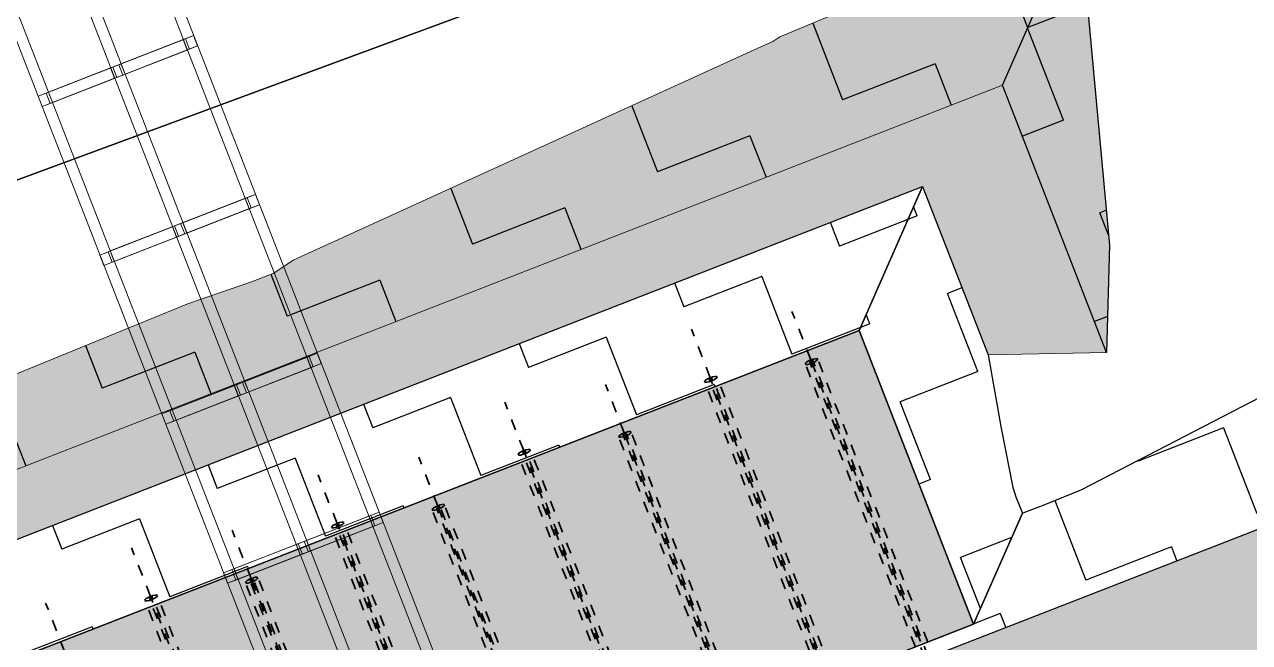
# Model space of a CAD drawing. Header units: metres. Extents: x 2688466 to 2688595, y 1221626 to 1221756.
# Drawn here: x 2688515.52 to 2688526.53, y 1221722.35 to 1221727.9 of the extents above; entities that cross this region are included whole.
import ezdxf

# ---------------------------------------------------------------- set-up
doc = ezdxf.new("R2010")
doc.units = ezdxf.units.M
doc.linetypes.add('AUSGEZOGEN', pattern=[0])
doc.linetypes.add('VERDECKT2_S2', pattern=[0.15, 0.1, -0.05])
for name, color, linetype, lineweight in [('Beton Ansicht', 7, 'AUSGEZOGEN', 35), ('Schnittbeschriftung', 7, 'AUSGEZOGEN', 50), ('Standard', 7, 'AUSGEZOGEN', 13), ('Text Decke', 7, 'AUSGEZOGEN', 25), ('Tiefbau Global', 250, 'AUSGEZOGEN', 35)]:
    doc.layers.add(name, color=color, linetype=linetype, lineweight=lineweight)

# ---------------------------------------------------------------- blocks, each defined once
blk = doc.blocks.new('Kran parametrisch_$F1')
at = {"layer": 'Standard', "color": 1, "linetype": 'AUSGEZOGEN', "lineweight": 18, "transparency": 33554687}
for points in [[(-0.75, -1), (-0.65, -1), (-0.65, 50), (-0.75, 50)], [(-0.65, -1), (-0.75, -1), (-0.75, 50), (-0.65, 50)], [(-0.75, -1), (-0.75, 50), (-0.75, 50), (-0.75, -1)], [(-0.65, 50), (-0.65, -1), (-0.65, -1), (-0.65, 50)], [(-0.05, -1), (0.05, -1), (0.05, 50), (-0.05, 50)], [(0.05, -1), (-0.05, -1), (-0.05, 50), (0.05, 50)], [(-0.05, -1), (-0.05, 50), (-0.05, 50), (-0.05, -1)], [(-0.05, -1), (0.05, -1), (0.05, 50), (-0.05, 50)], [(0.05, -1), (-0.05, -1), (-0.05, 50), (0.05, 50)], [(-0.05, -1), (-0.05, 50), (-0.05, 50), (-0.05, -1)], [(0.05, 50), (0.05, -1), (0.05, -1), (0.05, 50)], [(0.05, 50), (0.05, -1), (0.05, -1), (0.05, 50)], [(0.65, -1), (0.75, -1), (0.75, 50), (0.65, 50)], [(0.75, -1), (0.65, -1), (0.65, 50), (0.75, 50)], [(0.65, -1), (0.65, 50), (0.65, 50), (0.65, -1)], [(0.75, 50), (0.75, -1), (0.75, -1), (0.75, 50)], [(-0.75, 39.281), (-0.671, 39.281), (-0.671, 39.381), (-0.75, 39.381)], [(-0.05, 39.381), (-0.05, 39.281), (-0.75, 39.281), (-0.75, 39.381)], [(0.029, 39.381), (-0.05, 39.381), (-0.75, 39.381), (-0.671, 39.381)], [(0.029, 39.281), (0.029, 39.381), (-0.671, 39.381), (-0.671, 39.281)], [(-0.65, 39.281), (0.65, 39.281), (0.65, 39.381), (-0.65, 39.381)], [(0.65, 39.281), (-0.65, 39.281), (-0.65, 39.381), (0.65, 39.381)], [(-0.65, 39.381), (0.65, 39.381), (0.65, 39.381), (-0.65, 39.381)], [(-0.65, 39.281), (-0.65, 39.381), (-0.65, 39.381), (-0.65, 39.281)], [(0.029, 39.281), (-0.05, 39.281), (-0.05, 39.381), (0.029, 39.381)], [(0.05, 39.281), (-0.029, 39.281), (-0.029, 39.381), (0.05, 39.381)], [(0.671, 39.381), (0.75, 39.381), (0.05, 39.381), (-0.029, 39.381)], [(0.671, 39.281), (0.671, 39.381), (-0.029, 39.381), (-0.029, 39.281)], [(0.75, 39.381), (0.75, 39.281), (0.05, 39.281), (0.05, 39.381)], [(0.65, 39.381), (0.65, 39.281), (0.65, 39.281), (0.65, 39.381)], [(0.671, 39.281), (0.75, 39.281), (0.75, 39.381), (0.671, 39.381)], [(-0.05, 39.281), (0.029, 39.281), (-0.671, 39.281), (-0.75, 39.281)], [(0.65, 39.281), (-0.65, 39.281), (-0.65, 39.281), (0.65, 39.281)], [(0.75, 39.281), (0.671, 39.281), (-0.029, 39.281), (0.05, 39.281)], [(-0.75, 37.75), (-0.671, 37.75), (-0.671, 37.85), (-0.75, 37.85)], [(-0.05, 37.85), (-0.05, 37.75), (-0.75, 37.75), (-0.75, 37.85)], [(0.029, 37.85), (-0.05, 37.85), (-0.75, 37.85), (-0.671, 37.85)], [(0.029, 37.75), (0.029, 37.85), (-0.671, 37.85), (-0.671, 37.75)], [(-0.65, 37.75), (0.65, 37.75), (0.65, 37.85), (-0.65, 37.85)], [(0.65, 37.75), (-0.65, 37.75), (-0.65, 37.85), (0.65, 37.85)], [(-0.65, 37.85), (0.65, 37.85), (0.65, 37.85), (-0.65, 37.85)], [(-0.65, 37.75), (-0.65, 37.85), (-0.65, 37.85), (-0.65, 37.75)], [(0.029, 37.75), (-0.05, 37.75), (-0.05, 37.85), (0.029, 37.85)], [(0.05, 37.75), (-0.029, 37.75), (-0.029, 37.85), (0.05, 37.85)], [(0.671, 37.85), (0.75, 37.85), (0.05, 37.85), (-0.029, 37.85)], [(0.671, 37.75), (0.671, 37.85), (-0.029, 37.85), (-0.029, 37.75)], [(0.75, 37.85), (0.75, 37.75), (0.05, 37.75), (0.05, 37.85)], [(0.65, 37.85), (0.65, 37.75), (0.65, 37.75), (0.65, 37.85)], [(0.671, 37.75), (0.75, 37.75), (0.75, 37.85), (0.671, 37.85)], [(-0.05, 37.75), (0.029, 37.75), (-0.671, 37.75), (-0.75, 37.75)], [(0.65, 37.75), (-0.65, 37.75), (-0.65, 37.75), (0.65, 37.75)], [(0.75, 37.75), (0.671, 37.75), (-0.029, 37.75), (0.05, 37.75)], [(-0.75, 36.219), (-0.671, 36.219), (-0.671, 36.319), (-0.75, 36.319)], [(-0.05, 36.319), (-0.05, 36.219), (-0.75, 36.219), (-0.75, 36.319)], [(0.029, 36.319), (-0.05, 36.319), (-0.75, 36.319), (-0.671, 36.319)], [(-0.05, 36.219), (0.029, 36.219), (-0.671, 36.219), (-0.75, 36.219)], [(0.029, 36.219), (0.029, 36.319), (-0.671, 36.319), (-0.671, 36.219)], [(-0.65, 36.219), (0.65, 36.219), (0.65, 36.319), (-0.65, 36.319)], [(0.65, 36.219), (-0.65, 36.219), (-0.65, 36.319), (0.65, 36.319)], [(-0.65, 36.319), (0.65, 36.319), (0.65, 36.319), (-0.65, 36.319)], [(-0.65, 36.219), (-0.65, 36.319), (-0.65, 36.319), (-0.65, 36.219)], [(0.65, 36.219), (-0.65, 36.219), (-0.65, 36.219), (0.65, 36.219)], [(0.029, 36.219), (-0.05, 36.219), (-0.05, 36.319), (0.029, 36.319)], [(0.05, 36.219), (-0.029, 36.219), (-0.029, 36.319), (0.05, 36.319)], [(0.671, 36.319), (0.75, 36.319), (0.05, 36.319), (-0.029, 36.319)], [(0.671, 36.219), (0.671, 36.319), (-0.029, 36.319), (-0.029, 36.219)], [(0.75, 36.219), (0.671, 36.219), (-0.029, 36.219), (0.05, 36.219)], [(0.75, 36.319), (0.75, 36.219), (0.05, 36.219), (0.05, 36.319)], [(0.65, 36.319), (0.65, 36.219), (0.65, 36.219), (0.65, 36.319)], [(0.671, 36.219), (0.75, 36.219), (0.75, 36.319), (0.671, 36.319)], [(-0.75, 34.687), (-0.671, 34.687), (-0.671, 34.787), (-0.75, 34.787)], [(-0.05, 34.787), (-0.05, 34.687), (-0.75, 34.687), (-0.75, 34.787)], [(0.029, 34.787), (-0.05, 34.787), (-0.75, 34.787), (-0.671, 34.787)], [(0.029, 34.687), (0.029, 34.787), (-0.671, 34.787), (-0.671, 34.687)], [(-0.65, 34.687), (0.65, 34.687), (0.65, 34.787), (-0.65, 34.787)], [(0.65, 34.687), (-0.65, 34.687), (-0.65, 34.787), (0.65, 34.787)], [(-0.65, 34.787), (0.65, 34.787), (0.65, 34.787), (-0.65, 34.787)], [(-0.65, 34.687), (-0.65, 34.787), (-0.65, 34.787), (-0.65, 34.687)], [(0.029, 34.687), (-0.05, 34.687), (-0.05, 34.787), (0.029, 34.787)], [(0.05, 34.687), (-0.029, 34.687), (-0.029, 34.787), (0.05, 34.787)], [(0.671, 34.787), (0.75, 34.787), (0.05, 34.787), (-0.029, 34.787)], [(0.671, 34.687), (0.671, 34.787), (-0.029, 34.787), (-0.029, 34.687)], [(0.75, 34.787), (0.75, 34.687), (0.05, 34.687), (0.05, 34.787)], [(0.65, 34.787), (0.65, 34.687), (0.65, 34.687), (0.65, 34.787)], [(0.671, 34.687), (0.75, 34.687), (0.75, 34.787), (0.671, 34.787)], [(-0.05, 34.687), (0.029, 34.687), (-0.671, 34.687), (-0.75, 34.687)], [(0.65, 34.687), (-0.65, 34.687), (-0.65, 34.687), (0.65, 34.687)], [(0.75, 34.687), (0.671, 34.687), (-0.029, 34.687), (0.05, 34.687)]]:
    blk.add_lwpolyline(points, close=True, dxfattribs=at)

msp = doc.modelspace()

# ---------------------------------------------------------------- hatches: boundary and pattern name
at = {"layer": 'Standard', "linetype": 'AUSGEZOGEN', "lineweight": 13, "transparency": 33554559}
h = msp.add_hatch(color=7, dxfattribs=at)
h.set_gradient(color1=(240, 240, 180), color2=(240, 240, 180), one_color=1)
h.paths.add_polyline_path([(2688524.011, 1221728.504), (2688522.308, 1221727.789), (2688522.246, 1221727.749), (2688522.076, 1221727.672), (2688517.934, 1221725.783), (2688517.761, 1221725.669), (2688517.559, 1221725.59), (2688516.993, 1221725.396), (2688514.386, 1221724.33), (2688514.047, 1221724.209), (2688513.696, 1221724.228), (2688512.324, 1221723.744), (2688509.652, 1221722.658), (2688506.901, 1221721.458), (2688506.806, 1221721.418), (2688506.72, 1221721.384), (2688504.959, 1221720.697), (2688504.895, 1221720.666), (2688504.723, 1221720.595), (2688503.925, 1221720.259), (2688504.94, 1221719.813), (2688524.308, 1221727.357), (2688524.986, 1221728.899)], flags=0)
at = {"layer": 'Standard', "linetype": 'AUSGEZOGEN', "lineweight": 25, "transparency": 33554687}
h = msp.add_hatch(dxfattribs=at)
h.set_pattern_fill('MUSTER', scale=0.8925, angle=201.28, style=0, pattern_type=2)
h.set_pattern_definition([(201.28, (2688527.0285, 1221728.8439), (-0.507736, -1.15556), [0.8925, -0.8925]), (291.28, (2688527.0285, 1221728.8439), (1.15556, -0.507736), [0.8925, -0.8925])])
h.paths.add_polyline_path([(2688517.934, 1221725.783), (2688517.761, 1221725.669), (2688517.559, 1221725.59), (2688516.993, 1221725.396), (2688514.386, 1221724.33), (2688514.047, 1221724.209), (2688513.696, 1221724.228), (2688512.324, 1221723.744), (2688509.652, 1221722.658), (2688506.901, 1221721.458), (2688506.806, 1221721.418), (2688506.72, 1221721.384), (2688504.959, 1221720.697), (2688504.895, 1221720.666), (2688504.723, 1221720.595), (2688503.925, 1221720.259), (2688504.94, 1221719.813), (2688524.308, 1221727.357), (2688524.986, 1221728.899), (2688524.011, 1221728.504), (2688522.308, 1221727.789), (2688522.246, 1221727.749), (2688522.076, 1221727.672)], flags=0)
at = {"layer": 'Standard', "linetype": 'AUSGEZOGEN', "lineweight": 13, "transparency": 33554559}
h = msp.add_hatch(color=7, dxfattribs=at)
h.set_gradient(color1=(240, 240, 180), color2=(240, 240, 180), one_color=1)
h.paths.add_polyline_path([(2688524.308, 1221727.357), (2688525.243, 1221724.955), (2688525.271, 1221725.918), (2688525.001, 1221728.842), (2688524.986, 1221728.899)], flags=0)
at = {"layer": 'Standard', "linetype": 'AUSGEZOGEN', "lineweight": 25, "transparency": 33554687}
h = msp.add_hatch(dxfattribs=at)
h.set_pattern_fill('MUSTER', scale=0.8925, angle=111.28, style=0, pattern_type=2)
h.set_pattern_definition([(111.28, (2688525.7329, 1221732.1705), (-1.15556, 0.50774), [0.8925, -0.8925]), (201.28, (2688525.7329, 1221732.1705), (-0.50774, -1.15556), [0.8925, -0.8925])])
h.paths.add_polyline_path([(2688524.308, 1221727.357), (2688525.243, 1221724.955), (2688525.271, 1221725.918), (2688525.001, 1221728.842), (2688524.986, 1221728.899)], flags=0)
at = {"layer": 'Standard', "linetype": 'AUSGEZOGEN', "lineweight": 13, "transparency": 33554559}
h = msp.add_hatch(color=7, dxfattribs=at)
h.set_gradient(color1=(199, 199, 199), color2=(199, 199, 199), one_color=1)
h.paths.add_polyline_path([(2688510.357, 1221721.294), (2688523.589, 1221726.447), (2688524.179, 1221724.933), (2688525.243, 1221724.955), (2688524.308, 1221727.357), (2688504.94, 1221719.813), (2688505.157, 1221719.254), (2688506.088, 1221719.617), (2688506.088, 1221719.617), (2688509.496, 1221720.944), (2688510.362, 1221721.281)], flags=0)
at = {"layer": 'Standard', "linetype": 'AUSGEZOGEN', "lineweight": 25, "transparency": 33554687}
h = msp.add_hatch(dxfattribs=at)
h.set_pattern_fill('MUSTER', scale=0.75, angle=201.28, style=0, pattern_type=2)
h.set_pattern_definition([(201.28, (2688527.19066, 1221729.2129), (-0.42667, -0.971058), [0.75, -0.75]), (291.28, (2688527.19066, 1221729.2129), (0.971058, -0.42667), [0.75, -0.75])])
h.paths.add_polyline_path([(2688510.72, 1221720.362), (2688523.02, 1221725.152), (2688523.589, 1221726.447), (2688510.357, 1221721.294)], flags=0)
h = msp.add_hatch(dxfattribs=at)
h.set_pattern_fill('MUSTER', scale=0.75, angle=111.28, style=0, pattern_type=2)
h.set_pattern_definition([(111.28, (2688526.1019, 1221732.00834), (-0.97106, 0.42667), [0.75, -0.75]), (201.28, (2688526.1019, 1221732.00834), (-0.42667, -0.97106), [0.75, -0.75])])
h.paths.add_polyline_path([(2688523.02, 1221725.152), (2688524.048, 1221722.514), (2688524.487, 1221723.512), (2688524.43, 1221723.66), (2688524.416, 1221723.697), (2688524.403, 1221723.743), (2688524.294, 1221724.29), (2688524.179, 1221724.933), (2688523.589, 1221726.447)], flags=0)
h = msp.add_hatch(dxfattribs=at)
h.set_pattern_fill('MUSTER', scale=0.825, angle=201.27, style=0, pattern_type=2)
h.set_pattern_definition([(201.27, (2688527.10496, 1221729.0188), (-0.46952, -1.06808), [0.825, -0.825]), (291.27, (2688527.10496, 1221729.0188), (1.06808, -0.46952), [0.825, -0.825])])
h.paths.add_polyline_path([(2688523.351, 1221722.099), (2688527.526, 1221723.724), (2688530.014, 1221725.791), (2688529.994, 1221725.843), (2688528.408, 1221725.214), (2688526.631, 1221724.556), (2688525.022, 1221723.726), (2688524.683, 1221723.587), (2688524.494, 1221723.514), (2688524.487, 1221723.512), (2688524.048, 1221722.514), (2688522.93, 1221722.078)], flags=0)
at = {"layer": 'Standard', "linetype": 'AUSGEZOGEN', "lineweight": 13, "transparency": 33554559}
h = msp.add_hatch(color=7, dxfattribs=at)
h.set_gradient(color1=(199, 199, 199), color2=(199, 199, 199), one_color=1)
h.paths.add_polyline_path([(2688524.048, 1221722.514), (2688523.02, 1221725.152), (2688510.72, 1221720.362), (2688513.256, 1221713.851), (2688516.949, 1221715.289), (2688517.169, 1221714.722), (2688524.659, 1221717.639), (2688522.93, 1221722.078)], flags=0)
h = msp.add_hatch(color=7, dxfattribs=at)
h.set_gradient(color1=(199, 199, 199), color2=(199, 199, 199), one_color=1)
h.paths.add_polyline_path([(2688525.046, 1221717.747), (2688526.118, 1221718.164), (2688526.584, 1221718.345), (2688529.827, 1221710.017), (2688535.006, 1221707.743), (2688534.491, 1221708.515), (2688533.234, 1221709.067), (2688527.526, 1221723.724), (2688523.351, 1221722.099)], flags=0)

# ---------------------------------------------------------------- linework, layer by layer
at = {"layer": 'Beton Ansicht', "linetype": 'VERDECKT2_S2', "lineweight": 35, "transparency": 33554687}
for p, q in [((2688522.586, 1221724.888), (2688522.417, 1221725.324)), ((2688521.682, 1221724.729), (2688521.513, 1221725.164)), ((2688522.538, 1221724.859), (2688522.536, 1221724.852)), ((2688522.536, 1221724.852), (2688522.542, 1221724.848)), ((2688525.34, 1221717.651), (2688522.536, 1221724.852)), ((2688522.548, 1221724.869), (2688522.538, 1221724.859)), ((2688522.542, 1221724.848), (2688522.556, 1221724.848)), ((2688522.565, 1221724.879), (2688522.548, 1221724.869)), ((2688522.556, 1221724.848), (2688522.576, 1221724.852)), ((2688522.586, 1221724.888), (2688522.565, 1221724.879)), ((2688522.576, 1221724.852), (2688522.597, 1221724.859)), ((2688522.58, 1221724.872), (2688522.577, 1221724.87)), ((2688522.577, 1221724.87), (2688522.577, 1221724.868)), ((2688522.577, 1221724.868), (2688522.579, 1221724.867)), ((2688525.426, 1221717.552), (2688522.577, 1221724.868)), ((2688522.579, 1221724.867), (2688522.582, 1221724.867)), ((2688522.585, 1221724.875), (2688522.58, 1221724.872)), ((2688522.582, 1221724.867), (2688522.587, 1221724.868)), ((2688522.59, 1221724.878), (2688522.585, 1221724.875)), ((2688522.608, 1221724.896), (2688522.586, 1221724.888)), ((2688525.458, 1221717.513), (2688522.586, 1221724.888)), ((2688522.587, 1221724.868), (2688522.593, 1221724.87)), ((2688522.596, 1221724.88), (2688522.59, 1221724.878)), ((2688522.593, 1221724.87), (2688522.599, 1221724.873)), ((2688522.601, 1221724.881), (2688522.596, 1221724.88)), ((2688522.597, 1221724.859), (2688522.618, 1221724.869)), ((2688522.599, 1221724.873), (2688522.603, 1221724.875)), ((2688522.605, 1221724.881), (2688522.601, 1221724.881)), ((2688522.603, 1221724.875), (2688522.606, 1221724.878)), ((2688522.607, 1221724.88), (2688522.605, 1221724.881)), ((2688522.606, 1221724.878), (2688522.607, 1221724.88)), ((2688525.456, 1221717.564), (2688522.607, 1221724.88)), ((2688522.627, 1221724.899), (2688522.608, 1221724.896)), ((2688522.618, 1221724.869), (2688522.635, 1221724.879)), ((2688522.641, 1221724.9), (2688522.627, 1221724.899)), ((2688522.635, 1221724.879), (2688522.646, 1221724.888)), ((2688522.648, 1221724.896), (2688522.641, 1221724.9)), ((2688522.646, 1221724.888), (2688522.648, 1221724.896)), ((2688525.452, 1221717.695), (2688522.648, 1221724.896)), ((2688521.644, 1221724.709), (2688521.634, 1221724.7)), ((2688521.661, 1221724.719), (2688521.644, 1221724.709)), ((2688521.682, 1221724.729), (2688521.661, 1221724.719)), ((2688521.674, 1221724.71), (2688521.673, 1221724.708)), ((2688521.673, 1221724.708), (2688521.675, 1221724.707)), ((2688523.776, 1221719.308), (2688521.673, 1221724.708)), ((2688521.676, 1221724.713), (2688521.674, 1221724.71)), ((2688521.675, 1221724.707), (2688521.678, 1221724.707)), ((2688521.681, 1221724.716), (2688521.676, 1221724.713)), ((2688521.678, 1221724.707), (2688521.684, 1221724.708)), ((2688521.686, 1221724.718), (2688521.681, 1221724.716)), ((2688521.704, 1221724.736), (2688521.682, 1221724.729)), ((2688524.534, 1221717.406), (2688521.682, 1221724.729)), ((2688521.684, 1221724.708), (2688521.689, 1221724.71)), ((2688521.692, 1221724.72), (2688521.686, 1221724.718)), ((2688521.689, 1221724.71), (2688521.695, 1221724.713)), ((2688521.697, 1221724.721), (2688521.692, 1221724.72)), ((2688521.694, 1221724.7), (2688521.715, 1221724.709)), ((2688521.695, 1221724.713), (2688521.7, 1221724.716)), ((2688521.701, 1221724.721), (2688521.697, 1221724.721)), ((2688521.7, 1221724.716), (2688521.702, 1221724.718)), ((2688521.703, 1221724.72), (2688521.701, 1221724.721)), ((2688521.702, 1221724.718), (2688521.703, 1221724.72)), ((2688523.806, 1221719.32), (2688521.703, 1221724.72)), ((2688521.724, 1221724.74), (2688521.704, 1221724.736)), ((2688521.715, 1221724.709), (2688521.731, 1221724.719)), ((2688521.737, 1221724.74), (2688521.724, 1221724.74)), ((2688521.731, 1221724.719), (2688521.742, 1221724.729)), ((2688521.744, 1221724.736), (2688521.737, 1221724.74)), ((2688521.742, 1221724.729), (2688521.744, 1221724.736)), ((2688523.847, 1221719.336), (2688521.744, 1221724.736)), ((2688520.909, 1221724.234), (2688520.74, 1221724.669)), ((2688521.634, 1221724.7), (2688521.632, 1221724.692)), ((2688523.735, 1221719.292), (2688521.632, 1221724.692)), ((2688521.632, 1221724.692), (2688521.638, 1221724.689)), ((2688521.638, 1221724.689), (2688521.652, 1221724.689)), ((2688521.652, 1221724.689), (2688521.672, 1221724.693)), ((2688521.672, 1221724.693), (2688521.694, 1221724.7)), ((2688520.006, 1221724.074), (2688519.836, 1221724.51)), ((2688520.861, 1221724.205), (2688520.859, 1221724.197)), ((2688520.859, 1221724.197), (2688520.866, 1221724.194)), ((2688523.663, 1221716.997), (2688520.859, 1221724.197)), ((2688520.872, 1221724.214), (2688520.861, 1221724.205)), ((2688520.866, 1221724.194), (2688520.88, 1221724.194)), ((2688520.888, 1221724.224), (2688520.872, 1221724.214)), ((2688520.88, 1221724.194), (2688520.899, 1221724.198)), ((2688520.909, 1221724.234), (2688520.888, 1221724.224)), ((2688520.899, 1221724.198), (2688520.921, 1221724.205)), ((2688520.901, 1221724.215), (2688520.9, 1221724.213)), ((2688520.9, 1221724.213), (2688520.902, 1221724.212)), ((2688523.749, 1221716.898), (2688520.9, 1221724.213)), ((2688520.903, 1221724.218), (2688520.901, 1221724.215)), ((2688520.902, 1221724.212), (2688520.906, 1221724.212)), ((2688520.908, 1221724.221), (2688520.903, 1221724.218)), ((2688520.906, 1221724.212), (2688520.911, 1221724.213)), ((2688520.914, 1221724.223), (2688520.908, 1221724.221)), ((2688520.931, 1221724.241), (2688520.909, 1221724.234)), ((2688523.782, 1221716.859), (2688520.909, 1221724.234)), ((2688520.911, 1221724.213), (2688520.917, 1221724.215)), ((2688520.919, 1221724.225), (2688520.914, 1221724.223)), ((2688520.917, 1221724.215), (2688520.922, 1221724.218)), ((2688520.925, 1221724.226), (2688520.919, 1221724.225)), ((2688520.921, 1221724.205), (2688520.942, 1221724.214)), ((2688520.922, 1221724.218), (2688520.927, 1221724.221)), ((2688520.928, 1221724.226), (2688520.925, 1221724.226)), ((2688520.927, 1221724.221), (2688520.929, 1221724.223)), ((2688520.93, 1221724.225), (2688520.928, 1221724.226)), ((2688520.929, 1221724.223), (2688520.93, 1221724.225)), ((2688523.779, 1221716.909), (2688520.93, 1221724.225)), ((2688520.951, 1221724.245), (2688520.931, 1221724.241)), ((2688520.942, 1221724.214), (2688520.959, 1221724.224)), ((2688520.965, 1221724.245), (2688520.951, 1221724.245)), ((2688520.959, 1221724.224), (2688520.969, 1221724.234)), ((2688520.971, 1221724.241), (2688520.965, 1221724.245)), ((2688520.969, 1221724.234), (2688520.971, 1221724.241)), ((2688523.775, 1221717.04), (2688520.971, 1221724.241)), ((2688519.968, 1221724.054), (2688519.957, 1221724.045)), ((2688519.985, 1221724.065), (2688519.968, 1221724.054)), ((2688520.006, 1221724.074), (2688519.985, 1221724.065)), ((2688519.997, 1221724.056), (2688519.996, 1221724.054)), ((2688519.996, 1221724.054), (2688519.998, 1221724.053)), ((2688522.1, 1221718.653), (2688519.996, 1221724.054)), ((2688520, 1221724.058), (2688519.997, 1221724.056)), ((2688519.998, 1221724.053), (2688520.002, 1221724.053)), ((2688520.004, 1221724.061), (2688520, 1221724.058)), ((2688520.002, 1221724.053), (2688520.007, 1221724.054)), ((2688520.01, 1221724.063), (2688520.004, 1221724.061)), ((2688520.027, 1221724.081), (2688520.006, 1221724.074)), ((2688522.858, 1221716.751), (2688520.006, 1221724.074)), ((2688520.007, 1221724.054), (2688520.013, 1221724.056)), ((2688520.016, 1221724.065), (2688520.01, 1221724.063)), ((2688520.013, 1221724.056), (2688520.018, 1221724.058)), ((2688520.021, 1221724.066), (2688520.016, 1221724.065)), ((2688520.017, 1221724.045), (2688520.038, 1221724.055)), ((2688520.018, 1221724.058), (2688520.023, 1221724.061)), ((2688520.024, 1221724.066), (2688520.021, 1221724.066)), ((2688520.023, 1221724.061), (2688520.026, 1221724.063)), ((2688520.026, 1221724.065), (2688520.024, 1221724.066)), ((2688520.026, 1221724.063), (2688520.026, 1221724.065)), ((2688522.129, 1221718.665), (2688520.026, 1221724.065)), ((2688520.047, 1221724.085), (2688520.027, 1221724.081)), ((2688520.038, 1221724.055), (2688520.055, 1221724.065)), ((2688520.061, 1221724.085), (2688520.047, 1221724.085)), ((2688520.055, 1221724.065), (2688520.065, 1221724.074)), ((2688520.067, 1221724.081), (2688520.061, 1221724.085)), ((2688520.065, 1221724.074), (2688520.067, 1221724.081)), ((2688522.17, 1221718.681), (2688520.067, 1221724.081)), ((2688519.233, 1221723.579), (2688519.063, 1221724.015)), ((2688519.957, 1221724.045), (2688519.955, 1221724.038)), ((2688522.059, 1221718.637), (2688519.955, 1221724.038)), ((2688519.955, 1221724.038), (2688519.962, 1221724.034)), ((2688519.962, 1221724.034), (2688519.976, 1221724.034)), ((2688519.976, 1221724.034), (2688519.995, 1221724.038)), ((2688519.995, 1221724.038), (2688520.017, 1221724.045)), ((2688518.329, 1221723.419), (2688518.159, 1221723.855)), ((2688519.185, 1221723.55), (2688519.182, 1221723.543)), ((2688519.182, 1221723.543), (2688519.189, 1221723.539)), ((2688521.987, 1221716.342), (2688519.182, 1221723.543)), ((2688519.195, 1221723.559), (2688519.185, 1221723.55)), ((2688519.189, 1221723.539), (2688519.203, 1221723.539)), ((2688519.212, 1221723.57), (2688519.195, 1221723.559)), ((2688519.203, 1221723.539), (2688519.222, 1221723.543)), ((2688519.233, 1221723.579), (2688519.212, 1221723.57)), ((2688519.222, 1221723.543), (2688519.244, 1221723.55)), ((2688519.224, 1221723.561), (2688519.223, 1221723.559)), ((2688519.223, 1221723.559), (2688519.225, 1221723.558)), ((2688522.073, 1221716.243), (2688519.223, 1221723.559)), ((2688519.227, 1221723.563), (2688519.224, 1221723.561)), ((2688519.225, 1221723.558), (2688519.229, 1221723.558)), ((2688519.231, 1221723.566), (2688519.227, 1221723.563)), ((2688519.229, 1221723.558), (2688519.234, 1221723.559)), ((2688519.237, 1221723.568), (2688519.231, 1221723.566)), ((2688519.255, 1221723.586), (2688519.233, 1221723.579)), ((2688522.105, 1221716.204), (2688519.233, 1221723.579)), ((2688519.234, 1221723.559), (2688519.24, 1221723.561)), ((2688519.243, 1221723.57), (2688519.237, 1221723.568)), ((2688519.24, 1221723.561), (2688519.245, 1221723.563)), ((2688519.248, 1221723.571), (2688519.243, 1221723.57)), ((2688519.244, 1221723.55), (2688519.265, 1221723.56)), ((2688519.245, 1221723.563), (2688519.25, 1221723.566)), ((2688519.252, 1221723.571), (2688519.248, 1221723.571)), ((2688519.25, 1221723.566), (2688519.253, 1221723.568)), ((2688519.253, 1221723.57), (2688519.252, 1221723.571)), ((2688519.253, 1221723.568), (2688519.253, 1221723.57)), ((2688522.058, 1221716.37), (2688519.253, 1221723.57)), ((2688519.274, 1221723.59), (2688519.255, 1221723.586)), ((2688519.265, 1221723.56), (2688519.282, 1221723.57)), ((2688519.288, 1221723.59), (2688519.274, 1221723.59)), ((2688519.282, 1221723.57), (2688519.292, 1221723.579)), ((2688519.294, 1221723.586), (2688519.288, 1221723.59)), ((2688519.292, 1221723.579), (2688519.294, 1221723.586)), ((2688522.099, 1221716.386), (2688519.294, 1221723.586)), ((2688518.281, 1221723.39), (2688518.279, 1221723.383)), ((2688518.291, 1221723.4), (2688518.281, 1221723.39)), ((2688518.308, 1221723.41), (2688518.291, 1221723.4)), ((2688518.329, 1221723.419), (2688518.308, 1221723.41)), ((2688518.318, 1221723.383), (2688518.34, 1221723.39)), ((2688518.323, 1221723.404), (2688518.32, 1221723.401)), ((2688518.32, 1221723.401), (2688518.32, 1221723.399)), ((2688518.32, 1221723.399), (2688518.321, 1221723.398)), ((2688520.423, 1221717.999), (2688518.32, 1221723.399)), ((2688518.321, 1221723.398), (2688518.325, 1221723.398)), ((2688518.327, 1221723.406), (2688518.323, 1221723.404)), ((2688518.325, 1221723.398), (2688518.33, 1221723.399)), ((2688518.333, 1221723.409), (2688518.327, 1221723.406)), ((2688518.351, 1221723.427), (2688518.329, 1221723.419)), ((2688521.181, 1221716.096), (2688518.329, 1221723.419)), ((2688518.33, 1221723.399), (2688518.336, 1221723.401)), ((2688518.339, 1221723.411), (2688518.333, 1221723.409)), ((2688518.336, 1221723.401), (2688518.342, 1221723.404)), ((2688518.344, 1221723.412), (2688518.339, 1221723.411)), ((2688518.34, 1221723.39), (2688518.361, 1221723.4)), ((2688518.342, 1221723.404), (2688518.346, 1221723.406)), ((2688518.348, 1221723.412), (2688518.344, 1221723.412)), ((2688518.346, 1221723.406), (2688518.349, 1221723.409)), ((2688518.349, 1221723.411), (2688518.348, 1221723.412)), ((2688518.349, 1221723.409), (2688518.349, 1221723.411)), ((2688520.453, 1221718.01), (2688518.349, 1221723.411)), ((2688518.37, 1221723.431), (2688518.351, 1221723.427)), ((2688518.361, 1221723.4), (2688518.378, 1221723.41)), ((2688518.384, 1221723.431), (2688518.37, 1221723.431)), ((2688518.378, 1221723.41), (2688518.388, 1221723.42)), ((2688518.39, 1221723.427), (2688518.384, 1221723.431)), ((2688518.388, 1221723.42), (2688518.39, 1221723.427)), ((2688520.494, 1221718.026), (2688518.39, 1221723.427)), ((2688517.556, 1221722.924), (2688517.386, 1221723.36)), ((2688520.382, 1221717.983), (2688518.279, 1221723.383)), ((2688518.279, 1221723.383), (2688518.285, 1221723.379)), ((2688518.285, 1221723.379), (2688518.299, 1221723.379)), ((2688518.299, 1221723.379), (2688518.318, 1221723.383)), ((2688516.652, 1221722.765), (2688516.482, 1221723.2)), ((2688517.508, 1221722.895), (2688517.506, 1221722.888)), ((2688517.506, 1221722.888), (2688517.512, 1221722.884)), ((2688520.31, 1221715.688), (2688517.506, 1221722.888)), ((2688517.518, 1221722.905), (2688517.508, 1221722.895)), ((2688517.512, 1221722.884), (2688517.526, 1221722.884)), ((2688517.535, 1221722.915), (2688517.518, 1221722.905)), ((2688517.526, 1221722.884), (2688517.545, 1221722.888)), ((2688517.556, 1221722.924), (2688517.535, 1221722.915)), ((2688517.545, 1221722.888), (2688517.567, 1221722.895)), ((2688517.55, 1221722.909), (2688517.547, 1221722.906)), ((2688517.547, 1221722.906), (2688517.547, 1221722.904)), ((2688517.547, 1221722.904), (2688517.548, 1221722.903)), ((2688520.351, 1221715.704), (2688517.547, 1221722.904)), ((2688517.548, 1221722.903), (2688517.552, 1221722.903)), ((2688517.555, 1221722.911), (2688517.55, 1221722.909)), ((2688517.552, 1221722.903), (2688517.557, 1221722.904)), ((2688517.56, 1221722.914), (2688517.555, 1221722.911)), ((2688517.578, 1221722.932), (2688517.556, 1221722.924)), ((2688520.428, 1221715.549), (2688517.556, 1221722.924)), ((2688517.557, 1221722.904), (2688517.563, 1221722.906)), ((2688517.566, 1221722.916), (2688517.56, 1221722.914)), ((2688517.563, 1221722.906), (2688517.569, 1221722.909)), ((2688517.571, 1221722.917), (2688517.566, 1221722.916)), ((2688517.567, 1221722.895), (2688517.588, 1221722.905)), ((2688517.569, 1221722.909), (2688517.573, 1221722.911)), ((2688517.575, 1221722.917), (2688517.571, 1221722.917)), ((2688517.573, 1221722.911), (2688517.576, 1221722.914)), ((2688517.577, 1221722.916), (2688517.575, 1221722.917)), ((2688517.576, 1221722.914), (2688517.577, 1221722.916)), ((2688520.381, 1221715.715), (2688517.577, 1221722.916)), ((2688517.597, 1221722.936), (2688517.578, 1221722.932)), ((2688517.588, 1221722.905), (2688517.605, 1221722.915)), ((2688517.611, 1221722.936), (2688517.597, 1221722.936)), ((2688517.605, 1221722.915), (2688517.615, 1221722.925)), ((2688517.618, 1221722.932), (2688517.611, 1221722.936)), ((2688517.615, 1221722.925), (2688517.618, 1221722.932)), ((2688520.422, 1221715.731), (2688517.618, 1221722.932)), ((2688516.604, 1221722.736), (2688516.602, 1221722.729)), ((2688518.705, 1221717.328), (2688516.602, 1221722.729)), ((2688516.602, 1221722.729), (2688516.608, 1221722.725)), ((2688516.614, 1221722.745), (2688516.604, 1221722.736)), ((2688516.631, 1221722.755), (2688516.614, 1221722.745)), ((2688516.622, 1221722.725), (2688516.642, 1221722.729)), ((2688516.652, 1221722.765), (2688516.631, 1221722.755)), ((2688516.642, 1221722.729), (2688516.663, 1221722.736)), ((2688516.646, 1221722.749), (2688516.643, 1221722.746)), ((2688516.643, 1221722.746), (2688516.643, 1221722.744)), ((2688516.643, 1221722.744), (2688516.645, 1221722.743)), ((2688518.746, 1221717.344), (2688516.643, 1221722.744)), ((2688516.645, 1221722.743), (2688516.648, 1221722.743)), ((2688516.651, 1221722.752), (2688516.646, 1221722.749)), ((2688516.648, 1221722.743), (2688516.653, 1221722.745)), ((2688516.656, 1221722.754), (2688516.651, 1221722.752)), ((2688516.674, 1221722.772), (2688516.652, 1221722.765)), ((2688519.504, 1221715.442), (2688516.652, 1221722.765)), ((2688516.653, 1221722.745), (2688516.659, 1221722.746)), ((2688516.662, 1221722.756), (2688516.656, 1221722.754)), ((2688516.659, 1221722.746), (2688516.665, 1221722.749)), ((2688516.667, 1221722.757), (2688516.662, 1221722.756)), ((2688516.663, 1221722.736), (2688516.684, 1221722.745)), ((2688516.665, 1221722.749), (2688516.669, 1221722.752)), ((2688516.671, 1221722.757), (2688516.667, 1221722.757)), ((2688516.669, 1221722.752), (2688516.672, 1221722.754)), ((2688516.673, 1221722.756), (2688516.671, 1221722.757)), ((2688516.672, 1221722.754), (2688516.673, 1221722.756)), ((2688518.776, 1221717.356), (2688516.673, 1221722.756)), ((2688516.693, 1221722.776), (2688516.674, 1221722.772)), ((2688516.684, 1221722.745), (2688516.701, 1221722.755)), ((2688516.707, 1221722.776), (2688516.693, 1221722.776)), ((2688516.701, 1221722.755), (2688516.712, 1221722.765)), ((2688516.714, 1221722.772), (2688516.707, 1221722.776)), ((2688516.712, 1221722.765), (2688516.714, 1221722.772)), ((2688518.817, 1221717.372), (2688516.714, 1221722.772)), ((2688515.879, 1221722.27), (2688515.71, 1221722.705)), ((2688516.608, 1221722.725), (2688516.622, 1221722.725))]:
    msp.add_line(p, q, dxfattribs=at)
at = {"layer": 'Schnittbeschriftung', "color": 7, "linetype": 'AUSGEZOGEN', "lineweight": 13, "transparency": 33554687}
for points in [[(2688517.934, 1221725.783), (2688522.076, 1221727.672), (2688522.246, 1221727.749), (2688522.308, 1221727.789), (2688524.011, 1221728.504), (2688524.986, 1221728.899), (2688524.308, 1221727.357), (2688504.94, 1221719.813), (2688503.925, 1221720.259), (2688504.723, 1221720.595), (2688504.895, 1221720.666), (2688504.959, 1221720.697), (2688506.72, 1221721.384), (2688506.806, 1221721.418), (2688506.901, 1221721.458), (2688509.652, 1221722.658), (2688512.324, 1221723.744), (2688513.696, 1221724.228), (2688514.047, 1221724.209), (2688514.386, 1221724.33), (2688516.993, 1221725.396), (2688517.559, 1221725.59), (2688517.761, 1221725.669), (2688517.934, 1221725.783)], [(2688509.496, 1221720.944), (2688506.088, 1221719.617), (2688506.088, 1221719.617), (2688505.157, 1221719.254), (2688504.94, 1221719.813), (2688524.308, 1221727.357), (2688525.243, 1221724.955), (2688524.179, 1221724.933), (2688523.589, 1221726.447), (2688510.357, 1221721.294), (2688510.362, 1221721.281), (2688509.496, 1221720.944)], [(2688534.491, 1221708.515), (2688535.006, 1221707.743), (2688529.827, 1221710.017), (2688526.584, 1221718.345), (2688526.118, 1221718.164), (2688526.118, 1221718.164), (2688525.046, 1221717.747), (2688523.351, 1221722.099), (2688527.526, 1221723.724), (2688533.234, 1221709.067), (2688534.491, 1221708.515)]]:
    msp.add_lwpolyline(points, close=True, dxfattribs=at)
at = {"layer": 'Schnittbeschriftung', "color": 7, "linetype": 'AUSGEZOGEN', "lineweight": 25, "transparency": 33554687}
msp.add_lwpolyline([(2688513.256, 1221713.851), (2688510.72, 1221720.362), (2688523.02, 1221725.152), (2688524.048, 1221722.514), (2688522.93, 1221722.078), (2688524.659, 1221717.639), (2688517.169, 1221714.722), (2688516.949, 1221715.289), (2688513.256, 1221713.851)], close=True, dxfattribs=at)
at = {"layer": 'Standard', "color": 7, "linetype": 'AUSGEZOGEN', "lineweight": 25, "transparency": 33554687}
for points in [[(2688524.308, 1221727.357), (2688524.986, 1221728.899), (2688525.001, 1221728.842), (2688525.271, 1221725.918), (2688525.243, 1221724.955), (2688524.308, 1221727.357)], [(2688510.72, 1221720.362), (2688510.357, 1221721.294), (2688523.589, 1221726.447), (2688523.02, 1221725.152), (2688510.72, 1221720.362)], [(2688523.02, 1221725.152), (2688523.589, 1221726.447), (2688524.179, 1221724.933), (2688524.294, 1221724.29), (2688524.403, 1221723.743), (2688524.416, 1221723.697), (2688524.43, 1221723.66), (2688524.487, 1221723.512), (2688524.048, 1221722.514), (2688523.02, 1221725.152)], [(2688523.351, 1221722.099), (2688522.93, 1221722.078), (2688524.048, 1221722.514), (2688524.487, 1221723.512), (2688524.494, 1221723.514), (2688524.683, 1221723.587), (2688525.022, 1221723.726), (2688526.631, 1221724.556), (2688528.408, 1221725.214), (2688530.014, 1221725.791), (2688527.526, 1221723.724), (2688523.351, 1221722.099)]]:
    msp.add_lwpolyline(points, close=True, dxfattribs=at)
at = {"layer": 'Tiefbau Global', "color": 1, "lineweight": 25, "transparency": 33554687}
msp.add_lwpolyline([(2688528.044, 1221731.155), (2688528.044, 1221731.155), (2688493.404, 1221718.366), (2688493.404, 1221718.366)], close=True, dxfattribs=at)

# ---------------------------------------------------------------- block references
at = {"layer": 'Text Decke', "color": 7, "linetype": 'AUSGEZOGEN', "lineweight": 18, "transparency": 33554687, "rotation": 21.27874073795148}
msp.add_blockref('Kran parametrisch_$F1', (2688530.632, 1221690.833), dxfattribs=at)

doc.saveas('drawing.dxf')
